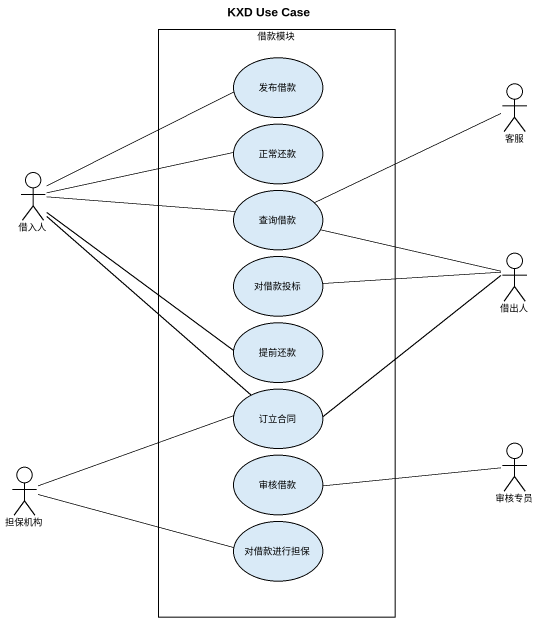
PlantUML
@startuml
title KXD Use Case
rectangle 借款模块 {
  usecase 发布借款
  usecase 正常还款
  usecase 查询借款
  usecase 对借款投标
  usecase 提前还款
  usecase 订立合同
  usecase 审核借款
  usecase 对借款进行担保
}
actor 客服
actor 借入人
actor 借出人
actor 审核专员
actor 担保机构
借入人 -right- 发布借款
借入人 -right- 正常还款
借入人 -right- 查询借款
借入人 -right- 提前还款
借入人 -- 订立合同
查询借款 -right- 客服
查询借款 -right- 借出人
借出人 -left- 对借款投标
借出人 -left- 订立合同
审核专员 -left- 审核借款
担保机构 -right- 订立合同
担保机构 -right- 对借款进行担保
@enduml
